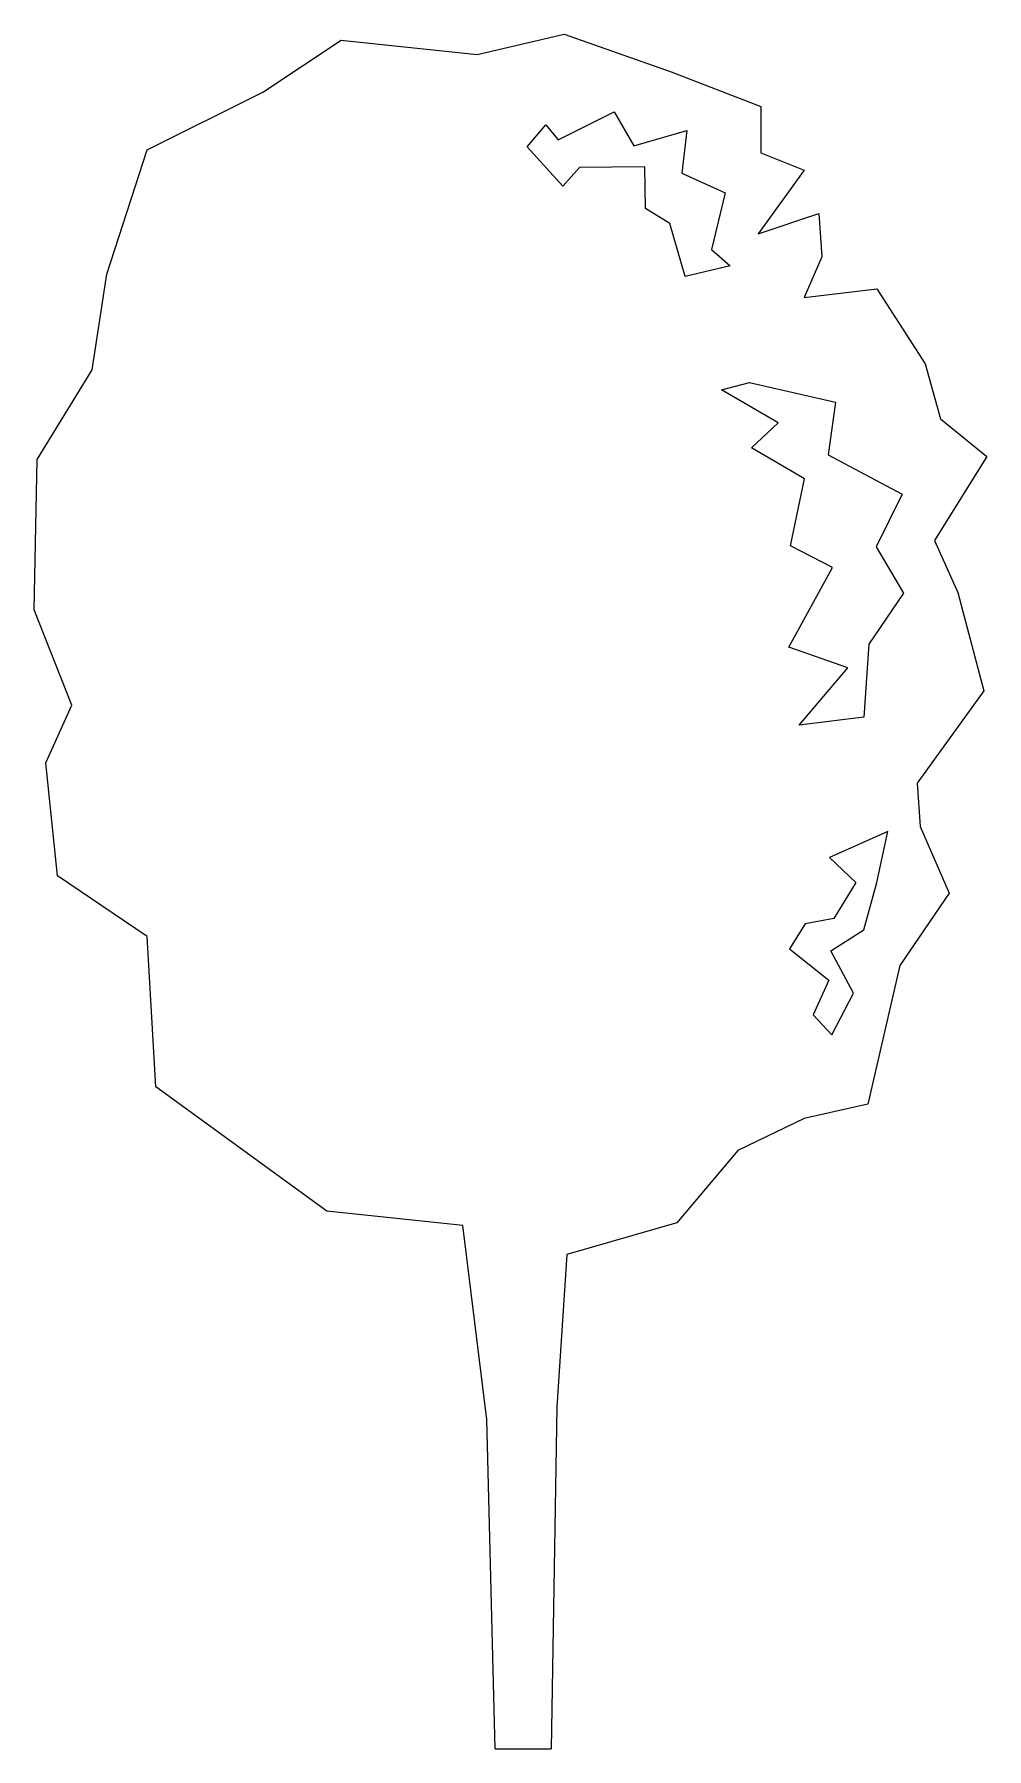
# Model space of a CAD drawing. Header units: metres. Extents: x -2.38 to 2.53, y 0 to 8.84.
import ezdxf

# ---------------------------------------------------------------- set-up
doc = ezdxf.new("R2010")
doc.units = ezdxf.units.M
doc.header["$LTSCALE"] = 0.2

msp = doc.modelspace()

# ---------------------------------------------------------------- linework, layer by layer
at = {"linetype": 'Continuous'}
for p, q in [((-1.1964, 8.5465), (-0.7935, 8.815)), ((-0.7935, 8.815), (-0.0921, 8.7404)), ((-0.0921, 8.7404), (0.3556, 8.8449)), ((0.3556, 8.8449), (0.9077, 8.6509)), ((0.9077, 8.6509), (1.3703, 8.4719)), ((-1.7933, 8.2481), (-1.1964, 8.5465)), ((0.3248, 8.3012), (0.6131, 8.445)), ((0.6131, 8.445), (0.7152, 8.2697)), ((1.3703, 8.4719), (1.3703, 8.2332)), ((0.165, 8.2639), (0.2609, 8.3782)), ((0.2609, 8.3782), (0.3248, 8.3012)), ((0.7152, 8.2697), (0.988, 8.3485)), ((0.988, 8.3485), (0.9627, 8.1282)), ((-2.0022, 7.6066), (-1.7933, 8.2481)), ((0.3499, 8.062), (0.165, 8.2639)), ((1.3703, 8.2332), (1.5941, 8.1437)), ((0.4347, 8.1583), (0.3499, 8.062)), ((0.7714, 8.1602), (0.4347, 8.1583)), ((0.7752, 7.9466), (0.7714, 8.1602)), ((1.5941, 8.1437), (1.3554, 7.8155)), ((0.9627, 8.1282), (1.1855, 8.0269)), ((1.1855, 8.0269), (1.1157, 7.7349)), ((0.9006, 7.8686), (0.7752, 7.9466)), ((1.3554, 7.8155), (1.6687, 7.9199)), ((1.6687, 7.9199), (1.6837, 7.6961)), ((0.9795, 7.596), (0.9006, 7.8686)), ((1.1157, 7.7349), (1.2121, 7.6502)), ((1.6837, 7.6961), (1.5941, 7.4873)), ((-2.0768, 7.1143), (-2.0022, 7.6066)), ((1.2121, 7.6502), (0.9795, 7.596)), ((1.5941, 7.4873), (1.9672, 7.532)), ((1.9672, 7.532), (2.2164, 7.1444)), ((-2.3603, 6.6519), (-2.0768, 7.1143)), ((2.2164, 7.1444), (2.2955, 6.8607)), ((1.1673, 7.0103), (1.3117, 7.0481)), ((1.4586, 6.8397), (1.1673, 7.0103)), ((1.3117, 7.0481), (1.7543, 6.9478)), ((1.7543, 6.9478), (1.7173, 6.676)), ((1.3224, 6.7117), (1.4586, 6.8397)), ((2.2955, 6.8607), (2.5342, 6.6668)), ((-2.3752, 5.8761), (-2.3603, 6.6519)), ((1.5955, 6.5517), (1.3224, 6.7117)), ((1.7173, 6.676), (2.098, 6.4725)), ((2.5342, 6.6668), (2.2656, 6.2341)), ((1.5232, 6.2064), (1.5955, 6.5517)), ((2.098, 6.4725), (1.9648, 6.201)), ((1.7397, 6.0933), (1.5232, 6.2064)), ((1.9648, 6.201), (2.1059, 5.9607)), ((2.2656, 6.2341), (2.385, 5.9656)), ((1.5142, 5.6824), (1.7397, 6.0933)), ((2.1059, 5.9607), (1.9266, 5.6977)), ((2.385, 5.9656), (2.5193, 5.4584)), ((-2.1812, 5.3838), (-2.3752, 5.8761)), ((1.8193, 5.5771), (1.5142, 5.6824)), ((1.9266, 5.6977), (1.9016, 5.3211)), ((1.5675, 5.2807), (1.8193, 5.5771)), ((2.5193, 5.4584), (2.1761, 4.981)), ((-2.3155, 5.0854), (-2.1812, 5.3838)), ((1.9016, 5.3211), (1.5675, 5.2807)), ((-2.2558, 4.5036), (-2.3155, 5.0854)), ((2.1761, 4.981), (2.191, 4.7572)), ((2.0248, 4.7325), (1.7248, 4.5985)), ((1.9679, 4.4696), (2.0248, 4.7325)), ((2.191, 4.7572), (2.3402, 4.4141)), ((1.7248, 4.5985), (1.8593, 4.4686)), ((-1.7933, 4.1903), (-2.2558, 4.5036)), ((1.8593, 4.4686), (1.7462, 4.2831)), ((1.9005, 4.2251), (1.9679, 4.4696)), ((2.3402, 4.4141), (2.0866, 4.0411)), ((1.5991, 4.2563), (1.517, 4.1265)), ((1.7462, 4.2831), (1.5991, 4.2563)), ((-1.7485, 3.4146), (-1.7933, 4.1903)), ((1.7314, 4.117), (1.9005, 4.2251)), ((1.517, 4.1265), (1.7205, 3.9652)), ((1.8476, 3.8983), (1.7314, 4.117)), ((2.0866, 4.0411), (1.9224, 3.325)), ((1.7205, 3.9652), (1.6402, 3.7862)), ((1.7355, 3.6826), (1.8476, 3.8983)), ((1.6402, 3.7862), (1.7355, 3.6826)), ((-0.8681, 2.7731), (-1.7485, 3.4146)), ((1.9224, 3.325), (1.5941, 3.2505)), ((1.5941, 3.2505), (1.2509, 3.0863)), ((1.2509, 3.0863), (0.9375, 2.7134)), ((-0.1667, 2.6985), (-0.8681, 2.7731)), ((-0.0426, 1.6986), (-0.1667, 2.6985)), ((0.9375, 2.7134), (0.3705, 2.5493)), ((0.3705, 2.5493), (0.3186, 1.7631)), ((0, 0), (-0.0426, 1.6986)), ((0.3186, 1.7631), (0.289, 0))]:
    msp.add_line(p, q, dxfattribs=at)
msp.add_line((0, 0), (0.289, 0))

doc.saveas('drawing.dxf')
